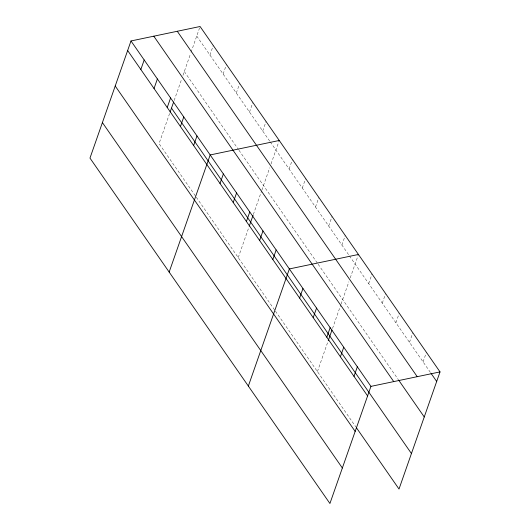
<?xml version="1.0" encoding="UTF-8"?>
<svg xmlns="http://www.w3.org/2000/svg" width="530" height="530" viewBox="0 0 530 530"><rect width="100%" height="100%" fill="white"/><g stroke="black" fill="none" stroke-linecap="round" stroke-linejoin="round"><path stroke-width="0.4" stroke-dasharray="2.65 1.99" d="M169.6 113.526L159.06 143.623L195.822 196.544M174.158 100.508L181.631 79.175M182.963 75.366L190.515 53.802M191.052 52.265L200.075 26.5M209.926 55.054L213.272 45.501M223.123 74.054L226.469 64.494M236.32 93.048L239.666 83.495M249.517 112.049L252.863 102.489M262.714 131.042L266.06 121.489M238.242 257.613L249.054 226.741M253.34 214.491L261.615 190.873M261.88 190.111L269.697 167.791M271.049 163.929L279.257 140.483M289.108 169.037L292.454 159.484M302.305 188.037L305.651 178.477M315.502 207.031L318.848 197.478M328.699 226.032L332.045 216.478M341.896 245.032L345.242 235.472M317.424 371.596L327.964 341.499M332.522 328.481L340.797 304.856M341.062 304.094L348.879 281.774M350.231 277.919L358.439 254.473M368.694 283.603L372.04 274.043M382.289 303.173L385.635 293.62M395.89 322.743L399.236 313.19M409.485 342.32L412.83 332.76M423.079 361.891L426.425 352.337M196.729 36.053L269.783 141.219M270.254 141.901L348.965 255.208M349.442 255.884L430.585 372.689M184.301 71.557L238.5 149.579M238.97 150.255L317.682 263.562M318.152 264.245L398.461 379.844M196.292 197.226L275.004 310.534M275.474 311.209L355.875 426.942"/><path stroke-width="0.79" d="M130.989 40.962L89.974 158.092L329.925 503.5L370.94 386.377L130.989 40.962L200.075 26.5L440.026 371.908L399.01 489.038L356.339 427.617M140.841 69.516L144.186 59.963M154.038 88.517L157.383 78.963M167.235 107.517L170.581 97.957M170.137 111.982L173.628 102.032M180.432 126.511L183.777 116.958M193.629 145.511L196.974 135.952M169.156 272.075L210.178 154.952L279.257 140.483M220.023 183.506L223.375 173.946M233.22 202.5L236.572 192.946M246.417 221.5L249.769 211.94M249.325 225.972L253.075 215.253M259.614 240.494L262.966 230.941M272.817 259.495L276.163 249.941M248.345 386.059L289.36 268.935L358.439 254.473M299.609 298.065L302.955 288.512M313.203 317.636L316.549 308.082M326.805 337.212L330.15 327.653M328.236 340.73L331.992 330.005M340.399 356.783L343.745 347.229M354 376.36L357.346 366.8M370.94 386.377L440.026 371.908M431.049 373.365L436.68 381.467M177.278 31.277L417.229 376.684M398.931 380.52L424.245 416.964M153.793 36.192L393.737 381.6M171.488 108.127L411.439 453.534M127.644 50.522L367.595 395.93M115.215 86.019L355.166 431.427M102.409 122.596L342.353 468.003"/></g></svg>
